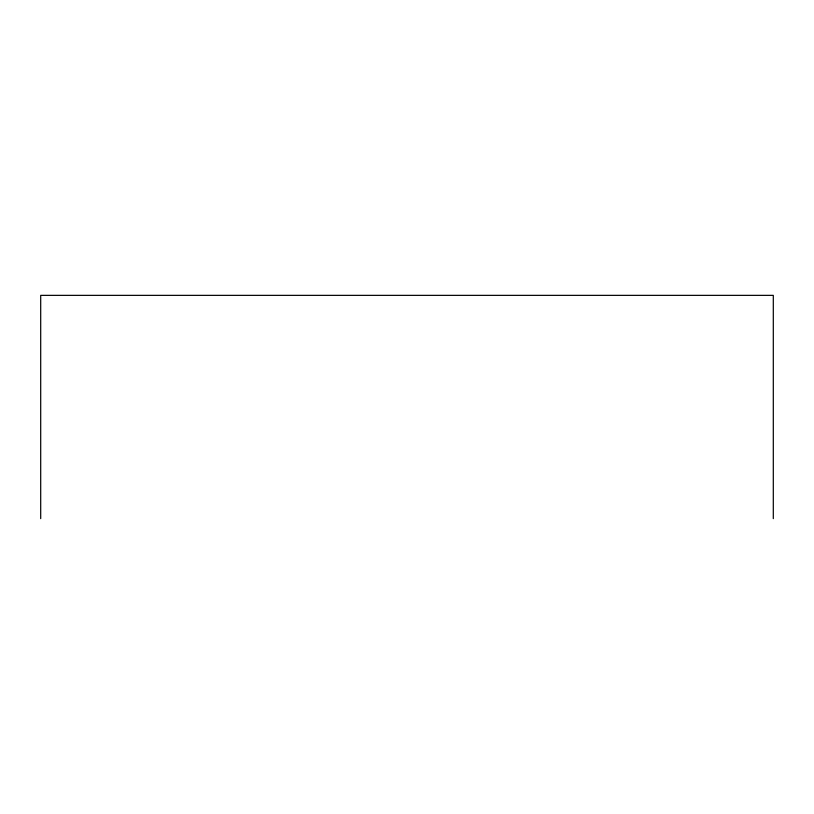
<?xml version="1.0" encoding="UTF-8"?>
<svg xmlns="http://www.w3.org/2000/svg" width="814" height="814" viewBox="0 0 814 814"><rect width="100%" height="100%" fill="white"/><g stroke="black" fill="none" stroke-linecap="round" stroke-linejoin="round"><path stroke-width="1.22" d="M773.3 518.64L773.3 295.36L40.7 295.36L40.7 518.64"/></g></svg>
